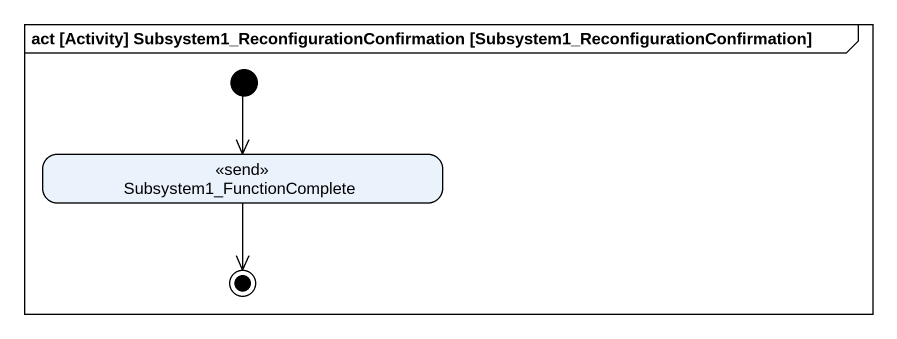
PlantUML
@startuml
mainframe act [Activity] Subsystem1_ReconfigurationConfirmation [Subsystem1_ReconfigurationConfirmation]
hide empty description
state Subsystem1_FunctionComplete <<send>>
[*] --> Subsystem1_FunctionComplete
Subsystem1_FunctionComplete --> [*]
@enduml
